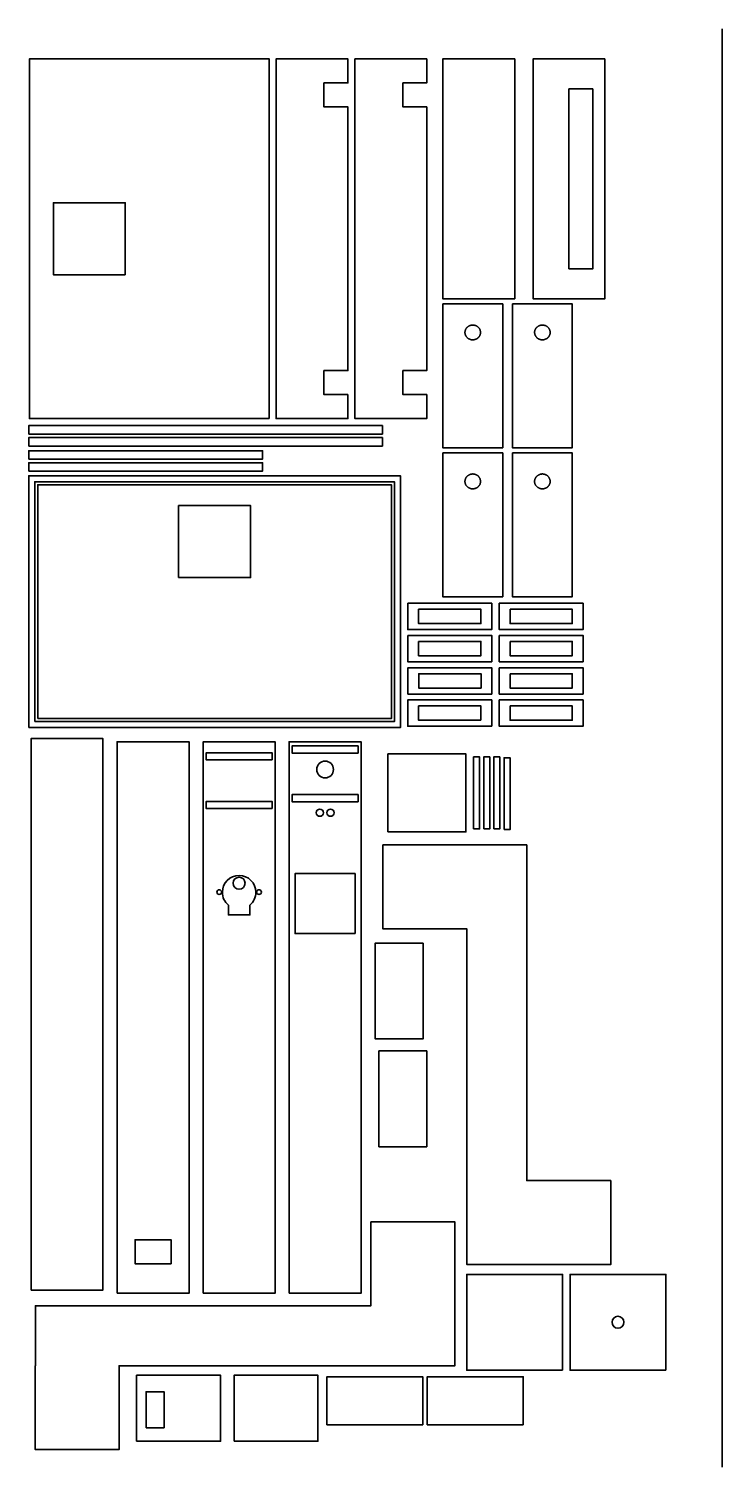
# Model space of a CAD drawing. Header units: millimetres. Extents: x -578 to 0, y -600 to 600.
import ezdxf

# ---------------------------------------------------------------- set-up
doc = ezdxf.new("R2010")
doc.units = ezdxf.units.MM
doc.layers.add('full cut final', color=1, linetype='Continuous', true_color=0xff0000)
doc.layers.add('halfcut', color=6, linetype='Continuous', true_color=0xff00ff)

# ---------------------------------------------------------------- blocks, each defined once
blk = doc.blocks.new('Block_0')
at = {"layer": 'full cut final', "color": 1, "lineweight": 35, "true_color": 0xff0000}
for points in [[(1242.6, -583), (1242.6, -373), (1552.6, -373), (1552.6, -583)], [(1367.6, -457.9), (1367.6, -397.9), (1427.6, -397.9), (1427.6, -457.9)]]:
    blk.add_lwpolyline(points, close=True, dxfattribs=at)
blk = doc.blocks.new('Block_1')
at = {"layer": 'full cut final', "color": 1, "lineweight": 35, "true_color": 0xff0000}
blk.add_lwpolyline([(1646.1, -354), (1696.1, -354), (1696.1, -473.9), (1646.1, -473.9)], close=True, dxfattribs=at)
blk.add_rational_spline([(1677.6, -377.7), (1677.6, -371.5), (1671.1, -371.5), (1664.6, -371.5), (1664.6, -377.7), (1664.6, -383.9), (1671.1, -383.9), (1677.6, -383.9), (1677.6, -377.7)], [1, 0.707106781187, 1, 0.707106781187, 1, 0.707106781187, 1, 0.707106781187, 1], degree=2, knots=[0, 0, 0, 1.570796, 1.570796, 3.141593, 3.141593, 4.712389, 4.712389, 6.283185, 6.283185, 6.283185], dxfattribs=at)
blk = doc.blocks.new('Block_2')
at = {"layer": 'full cut final', "color": 1, "lineweight": 35, "true_color": 0xff0000}
for points in [[(1723.3, -25.3), (1723.3, -225.3), (1663.3, -225.3), (1663.3, -25.3)], [(1713.3, -50.3), (1713.3, -200.3), (1693.3, -200.3), (1693.3, -50.3)]]:
    blk.add_lwpolyline(points, close=True, dxfattribs=at)
blk = doc.blocks.new('Block_3')
at = {"layer": 'full cut final', "color": 1, "lineweight": 35, "true_color": 0xff0000}
blk.add_lwpolyline([(1588, -354), (1638, -354), (1638, -473.9), (1588, -473.9)], close=True, dxfattribs=at)
blk.add_rational_spline([(1619.5, -377.7), (1619.5, -371.5), (1613, -371.5), (1606.5, -371.5), (1606.5, -377.7), (1606.5, -383.9), (1613, -383.9), (1619.5, -383.9), (1619.5, -377.7)], [1, 0.707106781187, 1, 0.707106781187, 1, 0.707106781187, 1, 0.707106781187, 1], degree=2, knots=[0, 0, 0, 1.570796, 1.570796, 3.141593, 3.141593, 4.712389, 4.712389, 6.283185, 6.283185, 6.283185], dxfattribs=at)
blk = doc.blocks.new('Block_4')
at = {"layer": 'full cut final', "color": 1, "lineweight": 35, "true_color": 0xff0000}
blk.add_lwpolyline([(1646.1, -229.7), (1696.1, -229.7), (1696.1, -349.6), (1646.1, -349.6)], close=True, dxfattribs=at)
blk.add_rational_spline([(1677.6, -253.4), (1677.6, -247.3), (1671.1, -247.3), (1664.6, -247.3), (1664.6, -253.4), (1664.6, -259.6), (1671.1, -259.6), (1677.6, -259.6), (1677.6, -253.4)], [1, 0.707106781187, 1, 0.707106781187, 1, 0.707106781187, 1, 0.707106781187, 1], degree=2, knots=[0, 0, 0, 1.570796, 1.570796, 3.141593, 3.141593, 4.712389, 4.712389, 6.283185, 6.283185, 6.283185], dxfattribs=at)
blk = doc.blocks.new('Block_5')
at = {"layer": 'full cut final', "color": 1, "lineweight": 35, "true_color": 0xff0000}
blk.add_lwpolyline([(1588, -229.7), (1638, -229.7), (1638, -349.6), (1588, -349.6)], close=True, dxfattribs=at)
blk.add_rational_spline([(1619.5, -253.4), (1619.5, -247.3), (1613, -247.3), (1606.5, -247.3), (1606.5, -253.4), (1606.5, -259.6), (1613, -259.6), (1619.5, -259.6), (1619.5, -253.4)], [1, 0.707106781187, 1, 0.707106781187, 1, 0.707106781187, 1, 0.707106781187, 1], degree=2, knots=[0, 0, 0, 1.570796, 1.570796, 3.141593, 3.141593, 4.712389, 4.712389, 6.283185, 6.283185, 6.283185], dxfattribs=at)
blk = doc.blocks.new('Block_6')
at = {"layer": 'full cut final', "color": 1, "lineweight": 35, "true_color": 0xff0000}
for points in [[(1635.1, -533.1), (1705.1, -533.1), (1705.1, -555.1), (1635.1, -555.1)], [(1644.1, -538.1), (1696.1, -538.1), (1696.1, -550.1), (1644.1, -550.1)]]:
    blk.add_lwpolyline(points, close=True, dxfattribs=at)
blk = doc.blocks.new('Block_7')
at = {"layer": 'full cut final', "color": 1, "lineweight": 35, "true_color": 0xff0000}
for points in [[(1635.1, -506.2), (1705.1, -506.2), (1705.1, -528.2), (1635.1, -528.2)], [(1644.1, -511.2), (1696.1, -511.2), (1696.1, -523.2), (1644.1, -523.2)]]:
    blk.add_lwpolyline(points, close=True, dxfattribs=at)
blk = doc.blocks.new('Block_8')
at = {"layer": 'full cut final', "color": 1, "lineweight": 35, "true_color": 0xff0000}
for points in [[(1635.1, -479.3), (1705.1, -479.3), (1705.1, -501.3), (1635.1, -501.3)], [(1644.1, -484.3), (1696.1, -484.3), (1696.1, -496.3), (1644.1, -496.3)]]:
    blk.add_lwpolyline(points, close=True, dxfattribs=at)
blk = doc.blocks.new('Block_9')
at = {"layer": 'full cut final', "color": 1, "lineweight": 35, "true_color": 0xff0000}
for points in [[(1635.1, -560), (1705.1, -560), (1705.1, -582), (1635.1, -582)], [(1644.1, -565), (1696.1, -565), (1696.1, -577), (1644.1, -577)]]:
    blk.add_lwpolyline(points, close=True, dxfattribs=at)
blk = doc.blocks.new('Block_10')
at = {"layer": 'full cut final', "color": 1, "lineweight": 35, "true_color": 0xff0000}
for points in [[(1628.8, -582), (1558.8, -582), (1558.8, -560), (1628.8, -560)], [(1619.8, -577), (1567.8, -577), (1567.8, -565), (1619.8, -565)]]:
    blk.add_lwpolyline(points, close=True, dxfattribs=at)
blk = doc.blocks.new('Block_11')
at = {"layer": 'full cut final', "color": 1, "lineweight": 35, "true_color": 0xff0000}
for points in [[(1628.9, -555.1), (1558.9, -555.1), (1558.9, -533.1), (1628.9, -533.1)], [(1619.9, -550.1), (1567.9, -550.1), (1567.9, -538.1), (1619.9, -538.1)]]:
    blk.add_lwpolyline(points, close=True, dxfattribs=at)
blk = doc.blocks.new('Block_12')
at = {"layer": 'full cut final', "color": 1, "lineweight": 35, "true_color": 0xff0000}
for points in [[(1558.8, -506.2), (1628.8, -506.2), (1628.8, -528.2), (1558.8, -528.2)], [(1567.8, -511.2), (1619.8, -511.2), (1619.8, -523.2), (1567.8, -523.2)]]:
    blk.add_lwpolyline(points, close=True, dxfattribs=at)
blk = doc.blocks.new('Block_13')
at = {"layer": 'full cut final', "color": 1, "lineweight": 35, "true_color": 0xff0000}
for points in [[(1558.8, -479.3), (1628.8, -479.3), (1628.8, -501.3), (1558.8, -501.3)], [(1567.8, -484.3), (1619.8, -484.3), (1619.8, -496.3), (1567.8, -496.3)]]:
    blk.add_lwpolyline(points, close=True, dxfattribs=at)
blk = doc.blocks.new('Block_14')
at = {"layer": 'full cut final', "color": 1, "lineweight": 35, "true_color": 0xff0000}
for points in [[(1388.1, -1054.9), (1388.1, -594.9), (1448.1, -594.9), (1448.1, -1054.9)], [(1445.6, -610.1), (1390.6, -610.1), (1390.6, -604.1), (1445.6, -604.1)], [(1445.6, -650.7), (1390.6, -650.7), (1390.6, -644.7), (1445.6, -644.7)]]:
    blk.add_lwpolyline(points, close=True, dxfattribs=at)
for centre in [(1401.5, -720.3), (1434.7, -720.3)]:
    blk.add_circle(centre, 2, dxfattribs=at)
blk.add_open_spline([(1409.1, -731.1), (1409.1, -731.1), (1409.1, -739.4), (1409.1, -739.4), (1409.1, -739.4), (1427.1, -739.4), (1427.1, -739.4), (1427.1, -739.4), (1427.1, -731.1), (1427.1, -731.1), (1430.1, -728.5), (1432.1, -724.7), (1432.1, -720.4), (1432.1, -712.7), (1425.8, -706.4), (1418.1, -706.4), (1410.3, -706.4), (1404.1, -712.7), (1404.1, -720.4), (1404.1, -724.7), (1406, -728.5), (1409.1, -731.1)], degree=3, knots=[0, 0, 0, 0, 1, 1, 1, 2, 2, 2, 3, 3, 3, 4, 4, 4, 5, 5, 5, 6, 6, 6, 7, 7, 7, 7], dxfattribs=at)
blk = doc.blocks.new('Block_15')
at = {"layer": 'full cut final', "color": 1, "lineweight": 35, "true_color": 0xff0000}
for points in [[(1459.8, -1054.9), (1459.8, -594.9), (1519.8, -594.9), (1519.8, -1054.9)], [(1517.3, -604.4), (1462.3, -604.4), (1462.3, -598.4), (1517.3, -598.4)], [(1517.3, -645), (1462.3, -645), (1462.3, -639), (1517.3, -639)], [(1514.8, -754.9), (1464.8, -754.9), (1464.8, -704.9), (1514.8, -704.9)]]:
    blk.add_lwpolyline(points, close=True, dxfattribs=at)
for centre, radius in [((1489.8, -618), 7), ((1485.4, -654.1), 3), ((1494.3, -654.1), 3)]:
    blk.add_circle(centre, radius, dxfattribs=at)
blk = doc.blocks.new('Block_16')
at = {"layer": 'full cut final', "color": 1, "lineweight": 35, "true_color": 0xff0000}
for points in [[(1332.6, -1178.4), (1332.6, -1123.4), (1402.6, -1123.4), (1402.6, -1178.4)], [(1340.5, -1167.2), (1340.5, -1137.2), (1355.5, -1137.2), (1355.5, -1167.2)]]:
    blk.add_lwpolyline(points, close=True, dxfattribs=at)

msp = doc.modelspace()

# ---------------------------------------------------------------- linework, layer by layer
at = {"layer": 'full cut final', "color": 1, "lineweight": 35, "true_color": 0xff0000}
msp.add_line((0.2, 599.9), (0.2, -600.1), dxfattribs=at)
for points in [[(-377.8, 274.7), (-577.8, 274.7), (-577.8, 574.7), (-377.8, 574.7)], [(-312.1, 294.7), (-312.1, 274.7), (-372.1, 274.7), (-372.1, 574.7), (-312.1, 574.7), (-312.1, 554.7), (-332.1, 554.7), (-332.1, 534.7), (-312.1, 534.7), (-312.1, 314.7), (-332.1, 314.7), (-332.1, 294.7)], [(-246.3, 294.7), (-246.3, 274.7), (-306.3, 274.7), (-306.3, 574.7), (-246.3, 574.7), (-246.3, 554.7), (-266.3, 554.7), (-266.3, 534.7), (-246.3, 534.7), (-246.3, 314.7), (-266.3, 314.7), (-266.3, 294.7)], [(-173, 574.7), (-173, 374.7), (-233, 374.7), (-233, 574.7)], [(-578.4, 261.8), (-578.4, 268.8), (-283.4, 268.8), (-283.4, 261.8)], [(-578.4, 251.8), (-578.4, 258.8), (-283.4, 258.8), (-283.4, 251.8)], [(-578.4, 240.9), (-578.4, 247.9), (-383.4, 247.9), (-383.4, 240.9)], [(-578.4, 230.9), (-578.4, 237.9), (-383.4, 237.9), (-383.4, 230.9)], [(-576.5, -452.3), (-576.5, 7.7), (-516.5, 7.7), (-516.5, -452.3)], [(-504.7, -454.9), (-504.7, 5.1), (-444.7, 5.1), (-444.7, -454.9)], [(-278.7, -70.1), (-278.7, -5.1), (-213.7, -5.1), (-213.7, -70.1)], [(-207.3, -67.6), (-207.3, -7.6), (-202.3, -7.6), (-202.3, -67.6)], [(-198.8, -67.6), (-198.8, -7.6), (-193.8, -7.6), (-193.8, -67.6)], [(-190.4, -67.6), (-190.4, -7.6), (-185.4, -7.6), (-185.4, -67.6)], [(-181.9, -68.2), (-181.9, -8.2), (-176.9, -8.2), (-176.9, -68.2)], [(-212.9, -81), (-162.9, -81), (-162.9, -361), (-92.9, -361), (-92.9, -431), (-162.9, -431), (-162.9, -431), (-212.9, -431), (-212.9, -151), (-282.9, -151), (-282.9, -81)], [(-249.4, -162.8), (-249.4, -242.8), (-289.4, -242.8), (-289.4, -162.8)], [(-286.3, -332.8), (-286.3, -252.8), (-246.3, -252.8), (-246.3, -332.8)], [(-222.9, -465.4), (-222.9, -515.4), (-503, -515.4), (-503, -585.4), (-573, -585.4), (-573, -515.4), (-572.9, -515.4), (-572.9, -465.4), (-292.9, -465.4), (-292.9, -395.4), (-222.9, -395.4)], [(-459.7, -430.4), (-489.7, -430.4), (-489.7, -410.4), (-459.7, -410.4)], [(-133, -519.2), (-213, -519.2), (-213, -439.2), (-133, -439.2)], [(-46.8, -519.2), (-126.8, -519.2), (-126.8, -439.2), (-46.8, -439.2)], [(-407.1, -578.4), (-407.1, -523.4), (-337.1, -523.4), (-337.1, -578.4)], [(-249.7, -564.6), (-329.7, -564.6), (-329.7, -524.6), (-249.7, -524.6)], [(-165.9, -564.6), (-245.9, -564.6), (-245.9, -524.6), (-165.9, -524.6)]]:
    msp.add_lwpolyline(points, close=True, dxfattribs=at)
msp.add_circle((-86.8, -479.2), 5, dxfattribs=at)
at = {"layer": 'halfcut', "color": 6, "lineweight": 35, "true_color": 0xff00ff}
for points in [[(-497.9, 394.7), (-557.9, 394.7), (-557.9, 454.7), (-497.9, 454.7)], [(-573.4, 22), (-573.4, 222), (-273.4, 222), (-273.4, 22)], [(-570.9, 24.5), (-570.9, 219.5), (-275.9, 219.5), (-275.9, 24.5)]]:
    msp.add_lwpolyline(points, close=True, dxfattribs=at)
msp.add_circle((-402.9, -112.9), 5, dxfattribs=at)

# ---------------------------------------------------------------- block references
at = {"layer": 'full cut final'}
for name in ['Block_2', 'Block_5', 'Block_4', 'Block_3', 'Block_1', 'Block_0', 'Block_13', 'Block_8', 'Block_12', 'Block_7', 'Block_11', 'Block_6', 'Block_10', 'Block_9', 'Block_14', 'Block_15', 'Block_16']:
    msp.add_blockref(name, (-1821, 600), dxfattribs=at)

doc.saveas('drawing.dxf')
